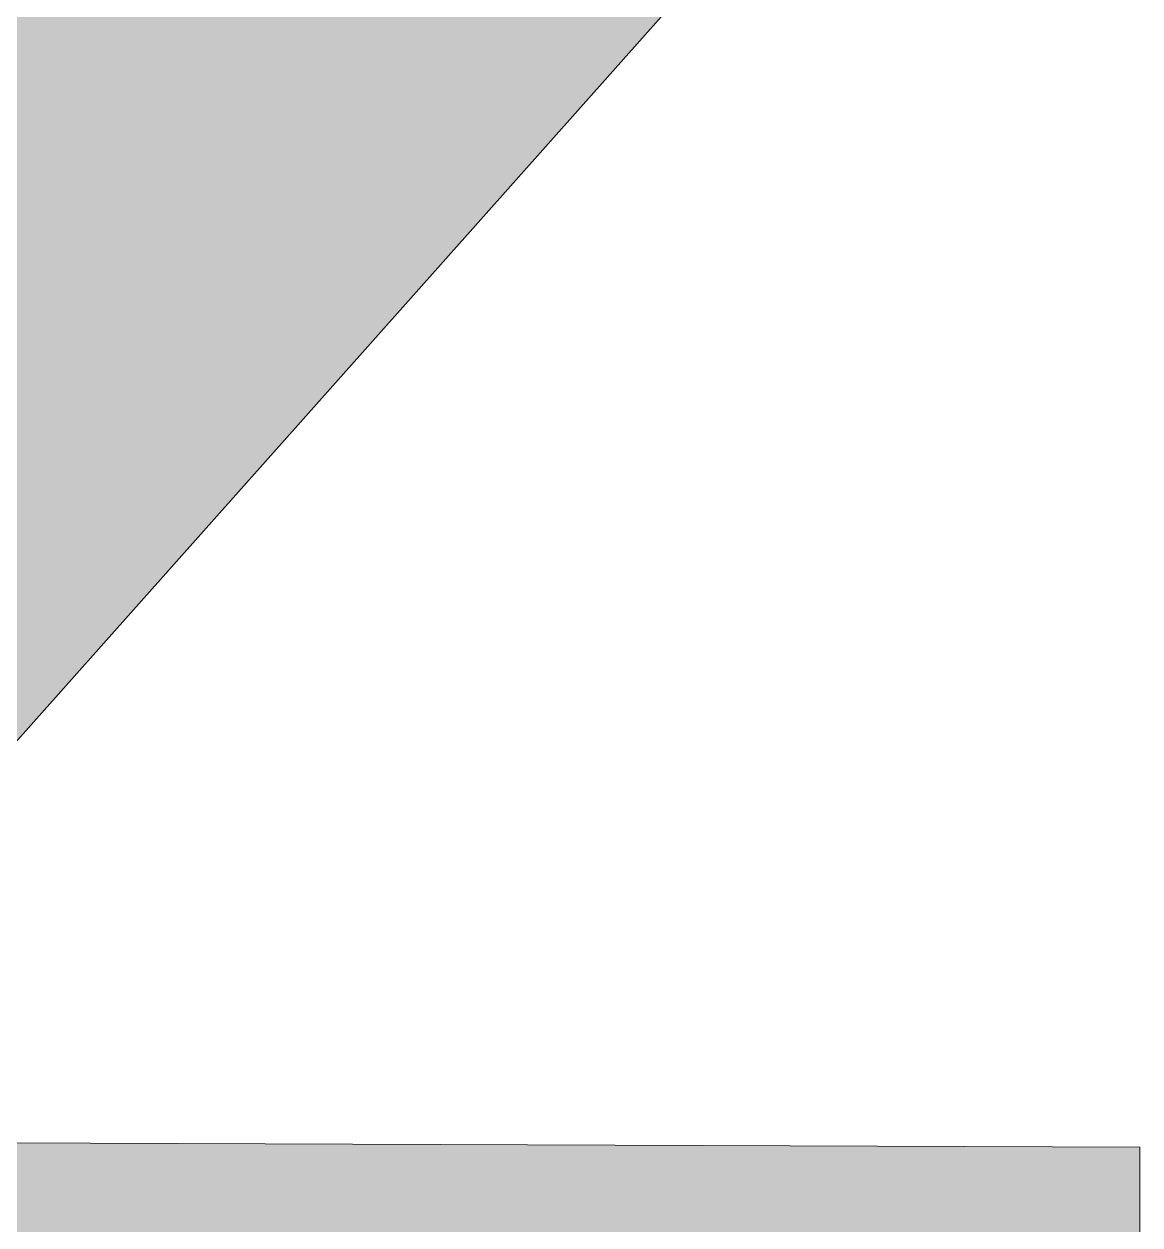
# Model space of a CAD drawing. Header units: millimetres. Extents: x 14 to 187, y -120 to -22.
# Drawn here: x 164.05 to 186.6, y -70.58 to -46.32 of the extents above; entities that cross this region are included whole.
import ezdxf

# ---------------------------------------------------------------- set-up
doc = ezdxf.new("R2010")
doc.units = ezdxf.units.MM
doc.header["$MEASUREMENT"] = 0
doc.layers.add('Layer 1', color=7, linetype='Continuous')

msp = doc.modelspace()

# ---------------------------------------------------------------- hatches: boundary and pattern name
at = {"layer": 'Layer 1'}
h = msp.add_hatch(color=2, dxfattribs=at)
h.dxf.hatch_style = 2
edge = h.paths.add_edge_path()
edge.add_spline(control_points=[(156.544, -68.893), (156.544, -68.893), (152.268, -89.12), (152.268, -89.12), (152.268, -89.12), (163.017, -89.12), (163.017, -89.12), (163.017, -89.12), (162.554, -89.698), (162.554, -89.698), (160.781, -91.703), (158.758, -93.223), (156.486, -94.263), (154.212, -95.303), (151.863, -95.921), (149.436, -96.113), (147.009, -96.306), (144.619, -96.017), (142.269, -95.246), (139.918, -94.476), (137.78, -93.205), (135.855, -91.431), (133.849, -89.737), (132.367, -87.791), (131.405, -85.595), (130.441, -83.399), (129.92, -81.107), (129.844, -78.717), (129.767, -76.33), (130.093, -73.941), (130.826, -71.551), (131.558, -69.164), (132.656, -66.928), (134.121, -64.848), (135.199, -63.229), (136.837, -61.824), (139.033, -60.629), (141.229, -59.435), (143.674, -58.588), (146.373, -58.086), (149.069, -57.586), (151.92, -57.548), (154.926, -57.97), (157.931, -58.395), (160.82, -59.455), (163.594, -61.149), (163.594, -61.149), (179.429, -43.349), (179.429, -43.349), (175.037, -39.959), (169.97, -37.57), (164.23, -36.183), (160.527, -35.288), (156.792, -34.797), (153.025, -34.704), (152.206, -33.794), (151.054, -33.188), (149.764, -33.09), (151.269, -31.975), (152.248, -30.191), (152.248, -28.175), (152.248, -24.794), (149.508, -22.054), (146.128, -22.054), (142.747, -22.054), (140.007, -24.794), (140.007, -28.175), (140.007, -30.191), (140.987, -31.975), (142.492, -33.09), (140.513, -33.241), (138.857, -34.58), (138.235, -36.39), (135.388, -37.126), (132.61, -38.096), (129.902, -39.304), (124.545, -41.693), (120.02, -44.967), (116.321, -49.128), (112.467, -53.52), (109.655, -58.395), (107.883, -63.75), (106.11, -69.106), (105.398, -74.499), (105.745, -79.931), (106.091, -85.363), (107.459, -90.642), (109.849, -95.766), (112.236, -100.891), (115.627, -105.379), (120.02, -109.231), (123.1, -112.005), (126.435, -114.221), (130.017, -115.878), (133.601, -117.535), (137.299, -118.671), (141.114, -119.287), (144.927, -119.903), (148.76, -119.998), (152.614, -119.576), (156.467, -119.151), (160.202, -118.247), (163.825, -116.86), (163.825, -116.86), (163.825, -119.287), (163.825, -119.287), (163.825, -119.287), (186.595, -119.403), (186.595, -119.403), (186.595, -119.403), (186.595, -69.008), (186.595, -69.008), (186.595, -69.008), (156.544, -68.893), (156.544, -68.893)], knot_values=[0, 0, 0, 0, 1, 1, 1, 2, 2, 2, 3, 3, 3, 4, 4, 4, 5, 5, 5, 6, 6, 6, 7, 7, 7, 8, 8, 8, 9, 9, 9, 10, 10, 10, 11, 11, 11, 12, 12, 12, 13, 13, 13, 14, 14, 14, 15, 15, 15, 16, 16, 16, 17, 17, 17, 18, 18, 18, 19, 19, 19, 20, 20, 20, 21, 21, 21, 22, 22, 22, 23, 23, 23, 24, 24, 24, 25, 25, 25, 26, 26, 26, 27, 27, 27, 28, 28, 28, 29, 29, 29, 30, 30, 30, 31, 31, 31, 32, 32, 32, 33, 33, 33, 34, 34, 34, 35, 35, 35, 36, 36, 36, 37, 37, 37, 38, 38, 38, 38], degree=3, periodic=1)
edge = h.paths.add_edge_path()
edge.add_spline(control_points=[(142.32, -28.175), (142.32, -26.075), (144.028, -24.367), (146.128, -24.367), (148.227, -24.367), (149.935, -26.075), (149.935, -28.175), (149.935, -30.274), (148.227, -31.982), (146.128, -31.982), (144.028, -31.982), (142.32, -30.274), (142.32, -28.175)], knot_values=[0, 0, 0, 0, 1, 1, 1, 2, 2, 2, 3, 3, 3, 4, 4, 4, 4], degree=3, periodic=1)

# ---------------------------------------------------------------- linework, layer by layer
at = {"layer": 'Layer 1', "lineweight": 0}
msp.add_open_spline([(156.544, -68.893), (156.544, -68.893), (152.268, -89.12), (152.268, -89.12), (152.268, -89.12), (163.017, -89.12), (163.017, -89.12), (163.017, -89.12), (162.554, -89.698), (162.554, -89.698), (160.781, -91.703), (158.758, -93.223), (156.486, -94.263), (154.212, -95.303), (151.863, -95.921), (149.436, -96.113), (147.009, -96.306), (144.619, -96.017), (142.269, -95.246), (139.918, -94.476), (137.78, -93.205), (135.855, -91.431), (133.849, -89.737), (132.367, -87.791), (131.405, -85.595), (130.441, -83.399), (129.92, -81.107), (129.844, -78.717), (129.767, -76.33), (130.093, -73.941), (130.826, -71.551), (131.558, -69.164), (132.656, -66.928), (134.121, -64.848), (135.199, -63.229), (136.837, -61.824), (139.033, -60.629), (141.229, -59.435), (143.674, -58.588), (146.373, -58.086), (149.069, -57.586), (151.92, -57.548), (154.926, -57.97), (157.931, -58.395), (160.82, -59.455), (163.594, -61.149), (163.594, -61.149), (179.429, -43.349), (179.429, -43.349), (175.037, -39.959), (169.97, -37.57), (164.23, -36.183), (160.527, -35.288), (156.792, -34.797), (153.025, -34.704), (152.206, -33.794), (151.054, -33.188), (149.764, -33.09), (151.269, -31.975), (152.248, -30.191), (152.248, -28.175), (152.248, -24.794), (149.508, -22.054), (146.128, -22.054), (142.747, -22.054), (140.007, -24.794), (140.007, -28.175), (140.007, -30.191), (140.987, -31.975), (142.492, -33.09), (140.513, -33.241), (138.857, -34.58), (138.235, -36.39), (135.388, -37.126), (132.61, -38.096), (129.902, -39.304), (124.545, -41.693), (120.02, -44.967), (116.321, -49.128), (112.467, -53.52), (109.655, -58.395), (107.883, -63.75), (106.11, -69.106), (105.398, -74.499), (105.745, -79.931), (106.091, -85.363), (107.459, -90.642), (109.849, -95.766), (112.236, -100.891), (115.627, -105.379), (120.02, -109.231), (123.1, -112.005), (126.435, -114.221), (130.017, -115.878), (133.601, -117.535), (137.299, -118.671), (141.114, -119.287), (144.927, -119.903), (148.76, -119.998), (152.614, -119.576), (156.467, -119.151), (160.202, -118.247), (163.825, -116.86), (163.825, -116.86), (163.825, -119.287), (163.825, -119.287), (163.825, -119.287), (186.595, -119.403), (186.595, -119.403), (186.595, -119.403), (186.595, -69.008), (186.595, -69.008), (186.595, -69.008), (156.544, -68.893), (156.544, -68.893)], degree=3, knots=[0, 0, 0, 0, 1, 1, 1, 2, 2, 2, 3, 3, 3, 4, 4, 4, 5, 5, 5, 6, 6, 6, 7, 7, 7, 8, 8, 8, 9, 9, 9, 10, 10, 10, 11, 11, 11, 12, 12, 12, 13, 13, 13, 14, 14, 14, 15, 15, 15, 16, 16, 16, 17, 17, 17, 18, 18, 18, 19, 19, 19, 20, 20, 20, 21, 21, 21, 22, 22, 22, 23, 23, 23, 24, 24, 24, 25, 25, 25, 26, 26, 26, 27, 27, 27, 28, 28, 28, 29, 29, 29, 30, 30, 30, 31, 31, 31, 32, 32, 32, 33, 33, 33, 34, 34, 34, 35, 35, 35, 36, 36, 36, 37, 37, 37, 38, 38, 38, 38], dxfattribs=at)

doc.saveas('drawing.dxf')
